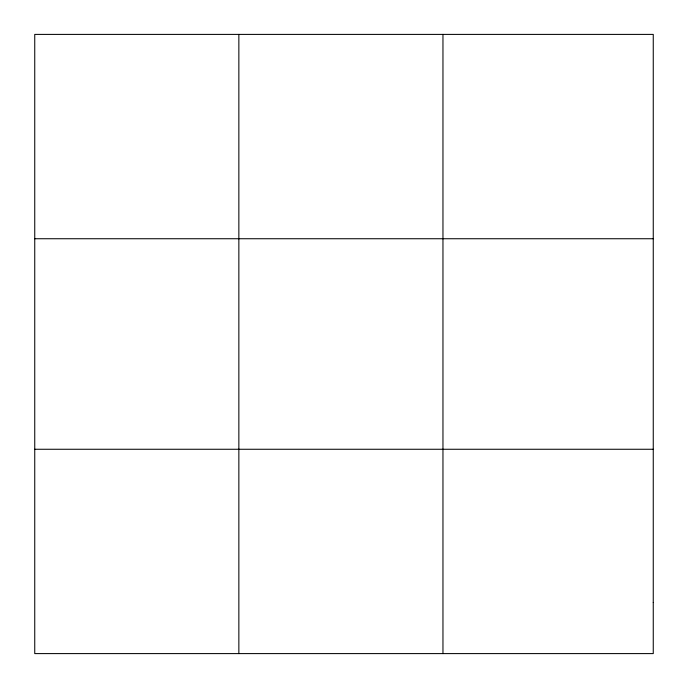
<?xml version="1.0" encoding="UTF-8"?>
<svg xmlns="http://www.w3.org/2000/svg" width="688" height="688" viewBox="0 0 688 688"><rect width="100%" height="100%" fill="white"/><g stroke="black" fill="none" stroke-linecap="round" stroke-linejoin="round"><path stroke-width="1.03" d="M238.856 34.4L238.856 653.6M442.96 34.4L442.96 653.6M34.744 238.736L653.256 238.736M34.744 449.264L653.256 449.264M653.256 602.516L653.256 653.6L34.744 653.6L34.744 34.4L653.256 34.4L653.256 602.516"/></g></svg>
